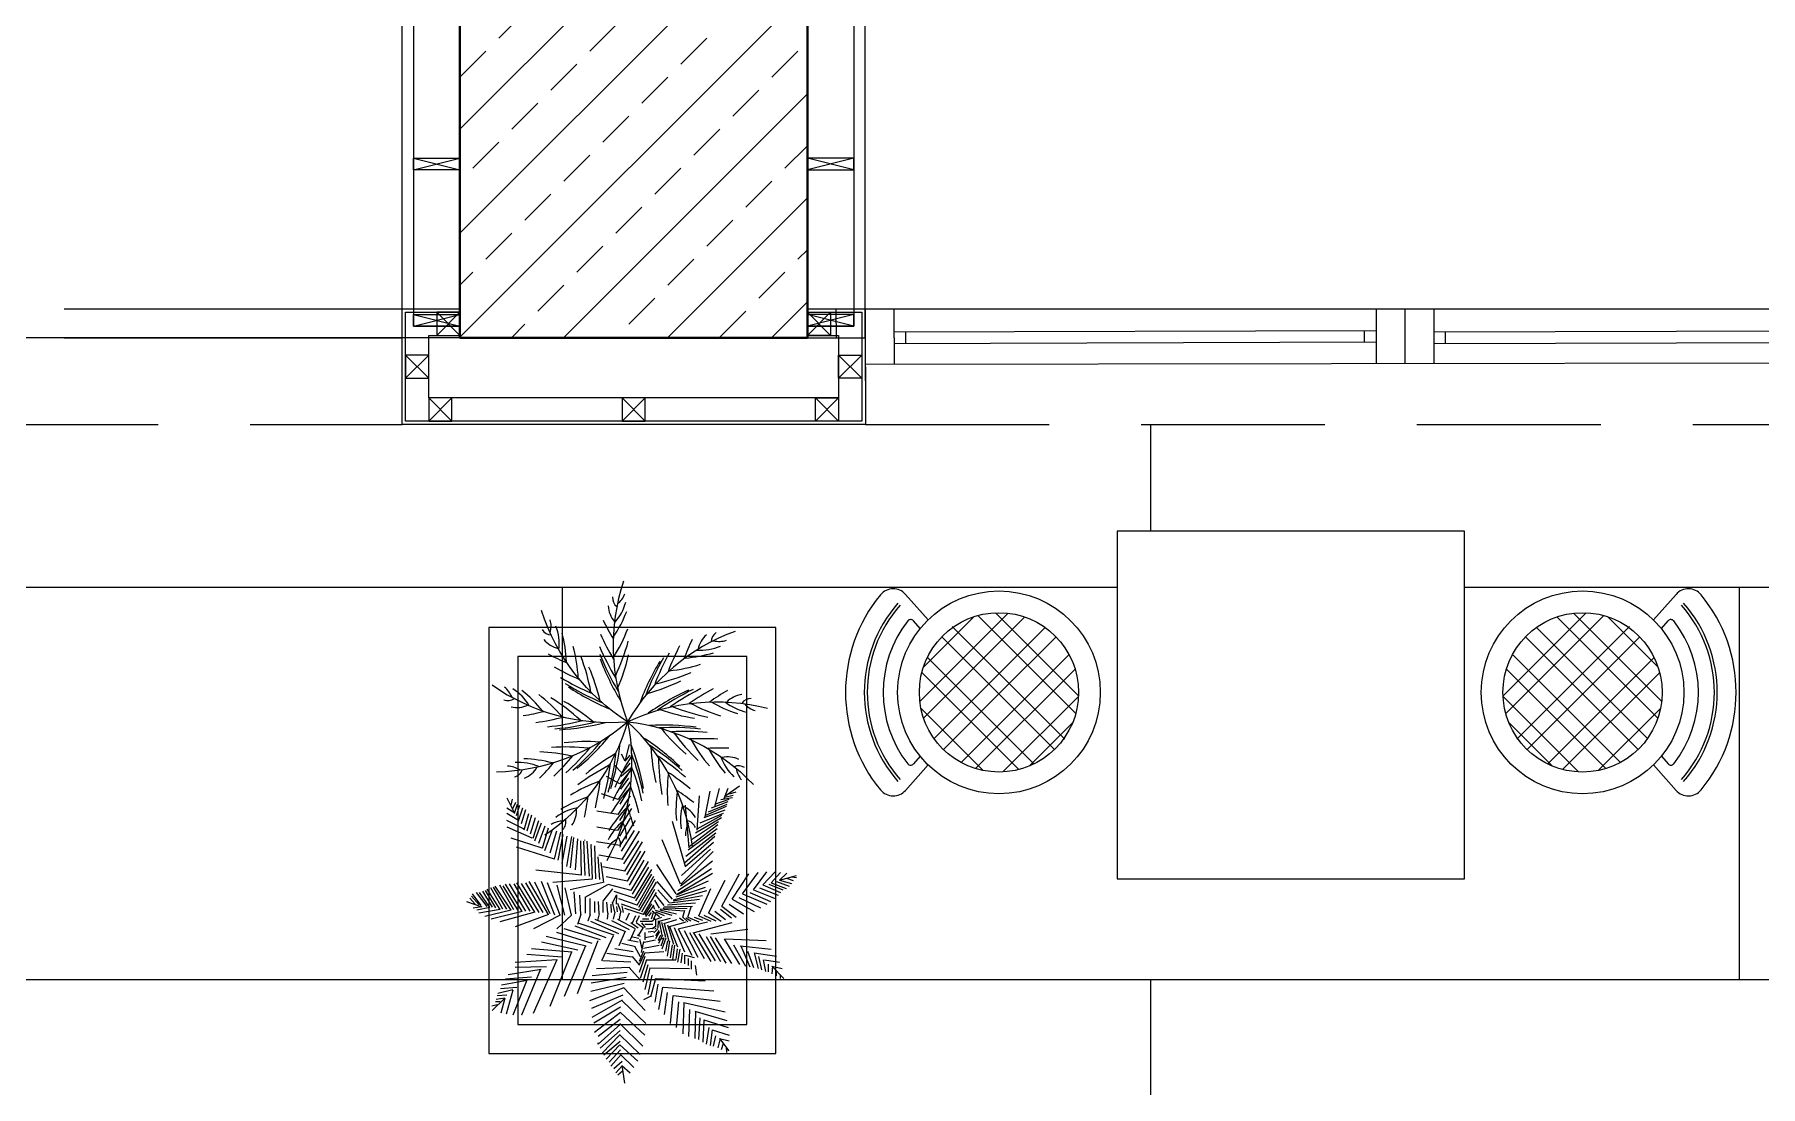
# Model space of a CAD drawing. Header units: millimetres. Extents: x 1650 to 6065, y 324 to 3836.
# Drawn here: x 2923.8 to 3221.9, y 1495.6 to 1677.2 of the extents above; entities that cross this region are included whole.
import ezdxf

# ---------------------------------------------------------------- set-up
doc = ezdxf.new("R2010")
doc.units = ezdxf.units.MM
doc.linetypes.add('HIDDEN2', pattern=[4.7625, 3.175, -1.5875])
for name, color, linetype, lineweight in [('00-cizim', 7, 'Continuous', 0), ('A-GLAZ', 4, 'Continuous', 5), ('A-WALL-FULL-3', 7, 'Continuous', 15), ('al-profil', 2, 'Continuous', 5), ('BAL-PERDE', 111, 'Continuous', 40), ('porselen kaplama', 181, 'Continuous', 5)]:
    doc.layers.add(name, color=color, linetype=linetype, lineweight=lineweight)
for name, color, linetype in [('A-370C-C', 30, 'Continuous'), ('DUV', 3, 'Continuous'), ('N_Mlz-Silikon', 7, 'Continuous'), ('PY', 104, 'Continuous'), ('TF1', 6, 'Continuous')]:
    doc.layers.add(name, color=color, linetype=linetype)
doc.layers.add('A-ANNO-PATT-1', color=7, linetype='Continuous', lineweight=5, true_color=0x737373)

# ---------------------------------------------------------------- blocks, each defined once
blk = doc.blocks.new('AGAC-P9')
at = {"layer": 'TF1', "color": 251, "true_color": 0x636466}
for points in [[(-9.9, 328.9, 0.175081), (0, 0), (0, 0, -0.175081), (-193.9, -265.9)], [(-35.1, 292.3, 0.264494), (-25.3, 269.6)], [(-24.1, 275.8, 0.131295), (-6.3, 299.7)], [(-317.6, 86.1, 0.175081), (0, 0), (0, 0, -0.175081), (-201.4, 260.2)], [(-45.6, 271.3, 0.170285), (-30.7, 234.7)], [(-33.6, 198.1, 0.055818), (-2.2, 258.1)], [(-31.1, 231.3, 0.120896), (-4.2, 280.2)], [(-200.2, 215.8, 0.264494), (-178.9, 203.2)], [(-181.6, 209, 0.131295), (-181.2, 238.8)], [(-161.1, 168.8, 0.120896), (-168.1, 224.2)], [(-143.6, 140.5, 0.055818), (-153.5, 207.5)], [(-63.9, 205.3, 0.028996), (-33, 146.7)], [(-57.4, 238, 0.021603), (-33.7, 194.7)], [(-33.2, 150.7, 0.050474), (0.4, 217.7)], [(251.9, 211.7, 0.175081), (0, 0), (0, 0, -0.175081), (327.5, 31.7)], [(184.6, 203.9, 0.170285), (165.2, 169.5)], [(207.6, 208.7, 0.264494), (195.9, 186.9)], [(-196.3, 192.6, 0.170285), (-162.8, 171.8)], [(-115.5, 102.4, 0.050474), (-127.6, 176.4)], [(-65.9, 176.1, 0.036491), (-27.9, 102)], [(-28.7, 106.8, 0.043465), (1.6, 188.4)], [(121.5, 177.4, 0.028996), (94.7, 116.8)], [(151.2, 192.5, 0.021603), (131.9, 147.1)], [(134.6, 149.1, 0.055818), (201.2, 161.7)], [(162.2, 167.7, 0.120896), (217.3, 177)], [(201.5, 189.8, 0.131295), (231.3, 190.7)], [(-186.3, 158.8, 0.021603), (-141.7, 137.7)], [(-172.4, 128.5, 0.028996), (-112.9, 99.3)], [(-86, 69.6, 0.043465), (-109.5, 153.4)], [(-64.5, 48.9, 0.045375), (-90.6, 128.1)], [(-65.4, 158.5, 0.042434), (-22.2, 71.8)], [(-64.5, 147.6, 0.047944), (-16.5, 49.3)], [(-23.4, 77.5, 0.045375), (2, 156.9)], [(75.9, 142.1, 0.047944), (28.5, 43.5)], [(83.8, 149.6, 0.042434), (42.6, 61.9)], [(97.3, 160.9, 0.036491), (62.7, 85.1)], [(97.7, 119.5, 0.050474), (171.1, 134.6)], [(-270.8, 57.2, 0.131295), (-288.6, 81.1)], [(-156.9, 103.7, 0.036491), (-82.6, 66.1)], [(-146.1, 89.7, 0.042434), (-60.2, 45.1)], [(-138.9, 81.5, 0.047944), (-42.4, 30.2)], [(46.3, 66.4, 0.045375), (124.4, 95.6)], [(66, 88.7, 0.043465), (148.8, 115.6)], [(-289.9, 51.4, 0.264494), (-265.3, 54.2)], [(-230.3, 37.5, 0.120896), (-269.3, 77.4)], [(-199.3, 25.5, 0.055818), (-247.6, 72.9)], [(-153.9, 12.1, 0.050474), (-208.2, 63.7)], [(-110.6, 3.6, 0.043465), (-179.8, 56.3)], [(-80.9, 0.1, 0.045375), (-149.5, 47.6)], [(143, 74.1, 0.047944), (48.1, 19.8)], [(153.8, 75.8, 0.042434), (70.2, 26.9)], [(171.4, 77.5, 0.036491), (99.9, 34.6)], [(200.6, 77.4, 0.028996), (144.2, 42.6)], [(148.2, 43.1, 0.050474), (217.3, 14)], [(233.6, 73, 0.021603), (192, 46.5)], [(195.4, 46.6, 0.055818), (257.4, 19.3)], [(228.7, 46.3, 0.120896), (279.3, 22.8)], [(267.6, 63.5, 0.170285), (232.1, 46.2)], [(289.3, 54.4, 0.264494), (267.3, 43.1)], [(273.6, 42.3, 0.131295), (298.6, 26.1)], [(-272.8, 35.2, 0.170285), (-233.5, 38.9)], [(-244.4, 14.3, 0.021603), (-196, 24.3)], [(-215, -1.5, 0.028996), (-150, 11.1)], [(-187.7, -11.9, 0.036491), (-105.7, 2.9)], [(75.8, 28.5, 0.045375), (156.7, 8.4)], [(104.7, 35.7, 0.043465), (188.1, 10.9)], [(-307.5, -117, 0.175081), (0, 0), (0, 0, -0.175081), (-48.7, -325.4)], [(-170.6, -16.5, 0.042434), (-75.2, -0.3)], [(-160, -18.8, 0.047944), (-52, -1.5)], [(-118.4, -109.2, 0.047944), (-41.2, -31.8)], [(151.9, -291.9, 0.175081), (0, 0), (0, 0, -0.175081), (294.5, -146.9)], [(122.2, -104.9, 0.047944), (36.3, -37.3)], [(160.5, -13, 0.047944), (51.3, -8.8)], [(170.6, -17.3, 0.042434), (73.8, -14.5)], [(79.3, -16.1, 0.045375), (137.2, -76)], [(186.4, -25.2, 0.036491), (103.1, -23.6)], [(107.7, -25.3, 0.043465), (165.3, -90.5)], [(211.1, -40.8, 0.028996), (144.9, -40.4)], [(-131.6, -80.7, 0.050474), (-205.9, -70.8)], [(-91.6, -62.1, 0.043465), (-178.6, -60.2)], [(-173, -127.6, 0.028996), (-127.9, -79.2)], [(-65.6, -47.5, 0.045375), (-148.9, -49.4)], [(-144.9, -119.9, 0.036491), (-87.2, -59.8)], [(-128.3, -113.7, 0.042434), (-60.6, -44.4)], [(-29.1, -75.5, 0.045375), (-97.9, -122.6)], [(-45.5, -165.3, 0.042434), (-26.6, -70.3)], [(-39.6, -156.1, 0.047944), (-17.2, -49.1)], [(9.2, -80.4, 0.045375), (-29.9, -154)], [(37.2, -156.7, 0.047944), (7.5, -51.5)], [(36.2, -167.6, 0.042434), (9, -74.6)], [(127.8, -114.3, 0.042434), (51.2, -55.1)], [(54.7, -59.6, 0.045375), (66.3, -142.2)], [(135.9, -130, 0.036491), (69.5, -79.7)], [(148.5, -42.1, 0.050474), (191.6, -103.4)], [(236.8, -62, 0.021603), (187.4, -62.4)], [(190.4, -64.1, 0.055818), (228.5, -120.2)], [(-252.7, -113, 0.131295), (-281.1, -104)], [(-264.7, -128.8, 0.264494), (-246.5, -112.1)], [(-208.4, -105, 0.120896), (-263.4, -95.6)], [(-176.2, -96.5, 0.055818), (-243.2, -86.6)], [(-241.4, -131.8, 0.170285), (-211.7, -105.8)], [(-206.1, -132.1, 0.021603), (-172.9, -95.5)], [(-42.9, -102, 0.043465), (-116.8, -147.9)], [(-56, -179.5, 0.036491), (-40.5, -97.7)], [(9.3, -110.2, 0.043465), (-35, -185.2)], [(33.6, -185, 0.036491), (9.4, -105.3)], [(72.3, -83.7, 0.043465), (80.5, -170.4)], [(146.8, -157.1, 0.028996), (93.5, -117.8)], [(218.4, -82, 0.120896), (248.8, -128.9)], [(260.5, -88.2, 0.170285), (221.3, -84)], [(274.1, -107.4, 0.264494), (249.5, -105.3)], [(254.3, -109.3, 0.131295), (267, -136.3)], [(-66.2, -139.4, 0.050474), (-133.9, -171.7)], [(-75.4, -201.3, 0.028996), (-64, -136.1)], [(5.9, -154.3, 0.050474), (-39.1, -214.2)], [(26.4, -213.4, 0.028996), (6.4, -150.3)], [(95.4, -121.3, 0.050474), (94.2, -196.3)], [(155.1, -189.4, 0.021603), (115, -160.7)], [(-117.3, -201.7, 0.120896), (-168.5, -223.9)], [(-95, -177, 0.055818), (-156.6, -205.2)], [(-100.7, -223.1, 0.021603), (-92.8, -174.4)], [(-2.2, -200.9, 0.055818), (-43.7, -254.4)], [(14.2, -244.4, 0.021603), (-1.4, -197.5)], [(116.3, -163.8, 0.055818), (114.2, -231.5)], [(128.5, -194.8, 0.120896), (125.6, -250.5)], [(159, -224.5, 0.170285), (129.6, -198)], [(-150.2, -232.5, 0.131295), (-178.9, -240.5)], [(-151.6, -252.4, 0.264494), (-145.4, -228.4)], [(-130.4, -242.2, 0.170285), (-119.7, -204.2)], [(-10.5, -233.1, 0.120896), (-45.7, -276.5)], [(-3.3, -275, 0.170285), (-11.5, -236.4)], [(141.5, -237.9, 0.131295), (135.9, -267.2)], [(158.7, -248, 0.264494), (139.9, -231.8)], [(-25.3, -275.7, 0.131295), (-47.1, -296)], [(-17.4, -293.9, 0.264494), (-23, -269.8)]]:
    blk.add_lwpolyline(points, format="xyb", dxfattribs=at)
blk = doc.blocks.new('A$C00EB066C')
at = {"layer": 'PY', "color": 252, "true_color": 0x939598}
for p, q in [((4.394, 8.908), (4.291, 9.097)), ((4.507, 9.368), (4.394, 8.935)), ((4.303, 8.583), (4.098, 8.799)), ((4.257, 8.285), (4.542, 8.637)), ((4.283, 8.491), (4.553, 8.72)), ((4.325, 8.583), (4.53, 8.854)), ((4.394, 8.908), (4.53, 9.07)), ((4.246, 8.285), (3.882, 8.488)), ((4.212, 7.851), (4.542, 8.339)), ((4.274, 8.137), (4.5, 8.435)), ((6.873, 7.648), (7.01, 8.149)), ((7.135, 7.879), (7.249, 8.163)), ((7.564, 8.214), (7.15, 7.93)), ((1.118, 7.892), (1.334, 7.472)), ((1.239, 7.69), (1.278, 7.852)), ((1.278, 7.578), (1.367, 7.777)), ((1.334, 7.472), (1.414, 7.716)), ((1.389, 7.405), (1.482, 7.69)), ((4.2, 7.851), (3.745, 8)), ((4.2, 7.432), (4.542, 7.946)), ((4.247, 7.262), (4.526, 7.721)), ((4.261, 7.721), (4.5, 8.118)), ((6.168, 6.511), (6.066, 7.689)), ((6.384, 6.998), (6.452, 7.946)), ((6.612, 7.364), (6.748, 8.082)), ((6.624, 7.418), (7.197, 7.664)), ((6.698, 7.51), (7.22, 7.721)), ((6.786, 7.616), (7.247, 7.796)), ((6.879, 7.721), (7.277, 7.854)), ((7.043, 7.845), (7.362, 7.901)), ((7.15, 7.911), (7.388, 7.968)), ((7.197, 7.664), (7.197, 7.664)), ((7.283, 8.007), (7.464, 8.063)), ((7.388, 7.968), (7.388, 7.968)), ((1.346, 7.472), (1.118, 7.608)), ((1.448, 7.269), (1.118, 7.459)), ((1.596, 7.025), (1.118, 7.269)), ((1.448, 7.256), (1.562, 7.621)), ((1.531, 7.187), (1.646, 7.566)), ((1.562, 7.621), (1.562, 7.621)), ((1.596, 7.012), (1.732, 7.459)), ((1.686, 6.976), (1.81, 7.423)), ((1.775, 6.902), (1.912, 7.349)), ((1.846, 6.782), (2.005, 7.269)), ((1.899, 6.703), (2.08, 7.206)), ((4.2, 7.432), (3.609, 7.527)), ((4.189, 6.985), (4.576, 7.594)), ((4.247, 6.834), (4.54, 7.33)), ((4.257, 6.579), (4.678, 7.269)), ((6.066, 5.996), (5.702, 7.242)), ((6.228, 6.741), (6.977, 7.237)), ((6.339, 6.921), (7.057, 7.349)), ((6.385, 7.039), (7.07, 7.418)), ((6.467, 7.206), (7.119, 7.473)), ((6.582, 7.349), (7.167, 7.56)), ((1.823, 6.782), (1.129, 7.08)), ((2.096, 6.497), (1.243, 6.782)), ((2.005, 6.635), (2.182, 7.119)), ((2.108, 6.497), (2.278, 7.066)), ((2.169, 6.436), (2.373, 6.989)), ((2.32, 6.368), (2.501, 6.976)), ((2.437, 6.199), (2.619, 6.944)), ((2.537, 6.17), (2.679, 6.883)), ((2.652, 6.083), (2.794, 6.834)), ((2.779, 5.996), (2.915, 6.822)), ((2.882, 5.959), (2.971, 6.796)), ((3.024, 5.903), (3.086, 6.759)), ((3.188, 5.753), (3.165, 6.701)), ((3.29, 5.741), (3.25, 6.691)), ((3.268, 6.728), (3.268, 6.714)), ((3.405, 5.723), (3.343, 6.691)), ((4.178, 6.985), (3.609, 7.08)), ((4.296, 6.418), (4.655, 6.989)), ((4.314, 6.186), (4.792, 6.971)), ((4.362, 6.064), (4.77, 6.703)), ((5.929, 5.509), (5.417, 6.728)), ((6.035, 6.091), (6.879, 6.83)), ((6.073, 6.275), (6.901, 6.921)), ((6.135, 6.455), (6.941, 7.045)), ((6.162, 6.546), (6.959, 7.152)), ((2.437, 6.199), (1.391, 6.524)), ((3.45, 6.606), (3.45, 6.592)), ((3.495, 5.658), (3.45, 6.606)), ((3.583, 5.654), (3.556, 6.561)), ((4.246, 6.579), (3.598, 6.673)), ((3.698, 5.636), (3.649, 6.263)), ((4.337, 6.186), (3.666, 6.308)), ((4.382, 5.861), (4.871, 6.673)), ((4.438, 5.76), (4.832, 6.418)), ((4.462, 5.59), (4.951, 6.416)), ((5.939, 5.503), (6.831, 6.413)), ((5.958, 5.741), (6.76, 6.474)), ((6.06, 5.99), (6.839, 6.666)), ((3.188, 5.753), (1.926, 5.888)), ((3.802, 5.55), (3.734, 6.105)), ((4.382, 5.861), (3.78, 5.983)), ((4.513, 5.475), (4.921, 6.17)), ((4.564, 5.333), (5.042, 6.132)), ((4.602, 5.226), (5.049, 5.977)), ((4.655, 5.116), (5.133, 5.915)), ((4.695, 5.046), (5.138, 5.779)), ((5.804, 5.238), (5.269, 6.051)), ((5.812, 5.219), (6.815, 5.806)), ((5.856, 5.332), (6.786, 5.94)), ((5.931, 5.456), (6.813, 6.151)), ((7.07, 4.896), (7.564, 5.787)), ((7.357, 5.086), (7.818, 5.787)), ((7.643, 5.238), (8.073, 5.825)), ((7.946, 5.351), (8.312, 5.844)), ((8.073, 5.825), (8.073, 5.825)), ((8.201, 5.484), (8.551, 5.844)), ((8.439, 5.541), (8.694, 5.825)), ((8.662, 5.617), (8.869, 5.806)), ((8.662, 5.617), (9.14, 5.749)), ((0.574, 4.885), (0.281, 5.276)), ((0.653, 4.858), (0.366, 5.276)), ((0.725, 4.866), (0.459, 5.313)), ((0.818, 4.848), (0.534, 5.332)), ((0.939, 4.802), (0.573, 5.37)), ((1.008, 4.81), (0.676, 5.4)), ((1.123, 4.81), (0.751, 5.419)), ((1.242, 4.783), (0.796, 5.446)), ((0.796, 5.446), (0.796, 5.446)), ((1.314, 4.792), (0.928, 5.475)), ((1.438, 4.779), (1.021, 5.456)), ((1.545, 4.745), (1.083, 5.503)), ((1.083, 5.503), (1.083, 5.484)), ((1.646, 4.761), (1.199, 5.512)), ((1.77, 4.761), (1.327, 5.512)), ((1.895, 4.726), (1.401, 5.541)), ((2.014, 4.724), (1.531, 5.524)), ((2.129, 4.724), (1.646, 5.543)), ((2.277, 4.669), (1.736, 5.579)), ((2.32, 4.686), (1.899, 5.561)), ((2.448, 4.649), (2.08, 5.58)), ((2.596, 4.65), (2.245, 5.541)), ((3.495, 5.644), (2.392, 5.55)), ((2.727, 4.649), (2.51, 5.475)), ((2.914, 4.65), (2.739, 5.408)), ((3.791, 5.55), (2.87, 5.346)), ((3.033, 4.686), (2.984, 5.295)), ((3.29, 5.143), (3.916, 5.495)), ((3.78, 5.021), (4.052, 5.374)), ((4.462, 5.59), (3.87, 5.712)), ((4.564, 5.333), (3.927, 5.495)), ((4.052, 5.374), (4.052, 5.374)), ((4.655, 5.116), (4.087, 5.306)), ((4.724, 4.927), (5.19, 5.726)), ((4.77, 4.866), (5.213, 5.654)), ((4.792, 4.778), (5.258, 5.563)), ((4.859, 4.742), (5.213, 5.369)), ((4.906, 4.669), (5.258, 5.279)), ((5.702, 5.089), (5.281, 5.577)), ((5.611, 4.994), (5.304, 5.346)), ((5.732, 5.067), (6.656, 5.332)), ((5.807, 5.152), (6.622, 5.419)), ((5.829, 5.208), (6.698, 5.599)), ((6.433, 4.631), (6.767, 5.389)), ((6.656, 5.332), (6.656, 5.332)), ((6.704, 4.707), (7.166, 5.617)), ((7.468, 5.731), (7.468, 5.731)), ((7.845, 5.276), (8.421, 5.021)), ((7.946, 5.351), (8.551, 5.105)), ((8.116, 5.4), (8.625, 5.201)), ((8.201, 5.484), (8.694, 5.276)), ((8.368, 5.506), (8.762, 5.344)), ((8.439, 5.541), (8.853, 5.389)), ((8.585, 5.58), (8.931, 5.45)), ((8.662, 5.617), (8.997, 5.522)), ((8.864, 5.667), (9.046, 5.611)), ((9.006, 5.704), (9.135, 5.686)), ((0, 5.029), (0.43, 4.877)), ((0.242, 4.953), (0.1, 5.115)), ((0.357, 4.935), (0.14, 5.17)), ((0.414, 4.915), (0.175, 5.238)), ((0.43, 4.877), (0.191, 4.84)), ((0.653, 4.858), (0.287, 4.783)), ((0.939, 4.802), (0.35, 4.707)), ((1.242, 4.783), (0.51, 4.612)), ((3.169, 4.669), (3.137, 5.2)), ((3.299, 4.705), (3.299, 5.133)), ((3.424, 4.669), (3.424, 5.105)), ((3.556, 4.724), (3.556, 5.028)), ((3.678, 4.688), (3.662, 5.029)), ((3.786, 4.724), (3.786, 5.009)), ((3.917, 4.707), (3.885, 5.01)), ((4.017, 4.724), (4.004, 4.953)), ((4.041, 4.981), (4.155, 5.211)), ((4.108, 4.726), (4.045, 5.01)), ((4.155, 5.211), (4.143, 4.954)), ((4.181, 4.742), (4.167, 4.885)), ((4.283, 4.726), (4.188, 4.972)), ((4.724, 4.927), (4.223, 5.103)), ((4.792, 4.778), (4.291, 4.954)), ((4.345, 4.724), (4.309, 4.904)), ((4.906, 4.669), (4.382, 4.832)), ((4.947, 4.655), (5.138, 4.959)), ((4.968, 4.612), (5.191, 4.913)), ((5.213, 4.805), (5.167, 4.927)), ((5.191, 4.913), (5.191, 4.913)), ((5.349, 4.845), (5.213, 5.062)), ((5.223, 4.783), (5.685, 4.65)), ((5.474, 4.913), (5.247, 5.197)), ((5.359, 4.792), (5.82, 4.686)), ((5.366, 4.821), (6.019, 4.764)), ((5.448, 4.848), (6.113, 4.829)), ((5.462, 4.877), (6.258, 4.896)), ((5.563, 4.935), (6.339, 4.99)), ((5.621, 4.991), (6.449, 5.086)), ((5.727, 5.046), (6.534, 5.189)), ((5.987, 4.591), (6.051, 4.784)), ((6.131, 4.593), (6.226, 4.877)), ((7.03, 4.81), (7.336, 4.575)), ((7.07, 4.896), (7.468, 4.593)), ((7.274, 4.953), (7.668, 4.686)), ((7.357, 5.086), (7.962, 4.745)), ((7.54, 5.133), (8.138, 4.848)), ((7.643, 5.238), (8.312, 4.953)), ((1.545, 4.745), (0.685, 4.536)), ((1.895, 4.726), (0.924, 4.46)), ((2.277, 4.669), (1.353, 4.328)), ((2.596, 4.65), (1.863, 4.271)), ((2.914, 4.65), (2.5, 4.271)), ((3.866, 4.022), (3.011, 4.345)), ((3.169, 4.669), (3.073, 4.385)), ((4.092, 4.095), (3.121, 4.417)), ((3.424, 4.669), (3.36, 4.479)), ((3.36, 4.479), (3.36, 4.479)), ((4.221, 4.128), (3.445, 4.469)), ((4.411, 4.19), (3.567, 4.531)), ((3.678, 4.688), (3.631, 4.498)), ((3.631, 4.498), (3.631, 4.498)), ((3.917, 4.707), (3.901, 4.536)), ((4.513, 4.239), (4.03, 4.488)), ((4.108, 4.726), (4.06, 4.536)), ((4.681, 4.265), (4.188, 4.531)), ((4.267, 4.726), (4.22, 4.517)), ((4.506, 4.707), (4.411, 4.498)), ((4.757, 4.289), (4.553, 4.432)), ((4.681, 4.631), (4.586, 4.422)), ((4.904, 4.284), (4.697, 4.436)), ((4.713, 4.462), (4.793, 4.634)), ((4.809, 4.483), (5.127, 4.483)), ((4.961, 4.308), (4.859, 4.432)), ((4.873, 4.548), (5.048, 4.548)), ((4.936, 4.397), (5.159, 4.397)), ((5.049, 4.618), (5.125, 4.724)), ((5.127, 4.548), (5.175, 4.719)), ((5.223, 4.548), (5.127, 4.462)), ((5.143, 4.764), (5.35, 4.612)), ((5.239, 4.333), (5.143, 4.268)), ((5.191, 4.548), (5.255, 4.698)), ((5.223, 4.526), (5.414, 4.591)), ((5.231, 4.742), (5.475, 4.637)), ((5.239, 4.526), (5.239, 4.311)), ((5.311, 4.488), (5.297, 4.289)), ((5.334, 4.483), (5.653, 4.569)), ((5.334, 4.483), (5.414, 4.096)), ((5.399, 4.45), (5.515, 4.041)), ((5.462, 4.419), (5.828, 4.526)), ((5.478, 4.419), (5.605, 3.925)), ((5.563, 4.382), (5.732, 3.848)), ((5.621, 4.333), (6.083, 4.462)), ((5.621, 4.333), (5.844, 3.774)), ((5.754, 4.308), (6.037, 3.631)), ((5.86, 4.268), (6.672, 4.462)), ((5.896, 4.575), (6.011, 4.488)), ((5.987, 4.591), (6.131, 4.462)), ((6.073, 4.575), (6.215, 4.488)), ((6.131, 4.593), (6.433, 4.46)), ((6.274, 4.161), (7.357, 4.44)), ((6.303, 4.593), (6.534, 4.506)), ((6.433, 4.631), (6.767, 4.479)), ((6.569, 4.649), (6.901, 4.488)), ((6.72, 4.707), (7.054, 4.479)), ((6.879, 4.755), (7.172, 4.525)), ((3.086, 3.681), (2.08, 3.898)), ((3.312, 3.791), (2.213, 4.057)), ((3.481, 3.861), (2.501, 4.165)), ((3.71, 3.962), (2.707, 4.265)), ((3.072, 2.477), (3.652, 3.942)), ((4.06, 4.075), (3.742, 3.387)), ((4.395, 4.204), (4.22, 3.796)), ((4.681, 3.773), (4.299, 3.867)), ((4.752, 3.898), (4.473, 3.954)), ((4.666, 4.247), (4.522, 3.946)), ((4.777, 4), (4.602, 4.038)), ((4.819, 4.059), (4.739, 4.097)), ((4.888, 4.29), (4.745, 4.075)), ((4.793, 3.981), (4.857, 3.735)), ((4.907, 3.917), (4.841, 3.613)), ((4.92, 3.903), (5.239, 3.968)), ((4.936, 4.171), (4.936, 3.962)), ((4.952, 4.032), (5.191, 4.075)), ((4.968, 4.268), (5.175, 4.29)), ((5.032, 4.182), (5.175, 4.204)), ((5.302, 4.268), (5.191, 4.161)), ((5.244, 4.277), (5.209, 4.258)), ((5.324, 4.221), (5.231, 4.078)), ((5.35, 4.182), (5.239, 3.989)), ((5.373, 4.097), (5.311, 3.954)), ((5.311, 3.954), (5.461, 4.022)), ((5.43, 4.096), (5.318, 3.86)), ((5.461, 4.022), (5.386, 3.793)), ((5.525, 4.01), (5.414, 3.71)), ((5.563, 3.935), (5.515, 3.65)), ((5.621, 3.925), (5.557, 3.516)), ((5.692, 3.83), (5.639, 3.47)), ((5.86, 4.268), (6.242, 3.538)), ((6.024, 4.221), (6.405, 3.489)), ((6.175, 4.165), (6.582, 3.451)), ((6.29, 4.161), (6.767, 3.366)), ((6.432, 4.134), (6.888, 3.383)), ((6.636, 4.059), (7.03, 3.364)), ((6.752, 4.053), (7.181, 3.323)), ((6.765, 4.128), (7.794, 4.263)), ((6.888, 4.022), (7.336, 3.309)), ((7.134, 3.989), (7.564, 3.28)), ((7.15, 3.989), (8.296, 3.946)), ((7.389, 3.83), (7.73, 3.24)), ((2.516, 3.412), (1.353, 3.336)), ((2.652, 3.489), (1.673, 3.557)), ((2.93, 3.621), (1.799, 3.716)), ((2.5, 3.409), (1.847, 1.926)), ((2.914, 3.624), (2.309, 2.12)), ((3.296, 3.796), (2.707, 2.399)), ((4.549, 3.346), (3.773, 3.383)), ((4.586, 3.488), (3.885, 3.583)), ((4.615, 3.631), (4.105, 3.718)), ((4.22, 3.796), (4.22, 3.796)), ((4.22, 3.796), (4.22, 3.796)), ((4.586, 3.507), (4.777, 3.28)), ((4.666, 3.773), (4.809, 3.507)), ((4.936, 3.602), (4.777, 3.259)), ((4.907, 3.65), (4.779, 3.364)), ((4.943, 3.507), (4.779, 3.06)), ((4.984, 3.409), (4.809, 2.893)), ((4.904, 3.731), (5.334, 3.817)), ((4.936, 3.602), (5.462, 3.645)), ((4.984, 3.409), (5.796, 3.409)), ((5.764, 3.817), (5.701, 3.409)), ((5.834, 3.718), (5.794, 3.42)), ((5.908, 3.71), (5.844, 3.344)), ((5.971, 3.594), (5.935, 3.327)), ((6.035, 3.538), (6.035, 3.301)), ((6.067, 3.538), (6.306, 3.473)), ((6.139, 3.451), (6.139, 3.259)), ((6.226, 3.387), (6.226, 3.151)), ((7.58, 3.796), (8.439, 3.71)), ((7.595, 3.796), (7.85, 3.216)), ((7.783, 3.65), (7.947, 3.203)), ((7.962, 3.602), (8.073, 3.173)), ((7.962, 3.602), (8.583, 3.516)), ((8.089, 3.507), (8.164, 3.135)), ((8.216, 3.409), (8.28, 3.087)), ((8.248, 3.409), (8.662, 3.344)), ((1.801, 2.936), (1.088, 2.88)), ((2.07, 3.147), (1.162, 2.995)), ((2.222, 3.222), (1.354, 3.203)), ((2.054, 3.151), (1.529, 1.883)), ((4.427, 2.919), (3.455, 2.768)), ((4.447, 3.06), (3.481, 2.967)), ((4.522, 3.204), (3.599, 3.166)), ((4.506, 3.204), (4.809, 2.863)), ((5.023, 3.271), (4.881, 2.793)), ((5.08, 3.194), (4.936, 2.592)), ((5.138, 2.986), (5.023, 2.452)), ((5.08, 3.194), (6.178, 3.173)), ((5.239, 2.893), (5.095, 2.378)), ((5.255, 2.893), (6.608, 2.829)), ((6.33, 3.259), (6.365, 2.992)), ((8.355, 3.29), (8.355, 3.079)), ((8.455, 3.237), (8.742, 3.173)), ((8.455, 3.237), (8.79, 2.893)), ((8.471, 3.237), (8.455, 3.022)), ((8.572, 3.098), (8.572, 2.973)), ((8.687, 3.004), (8.687, 2.899)), ((1.123, 2.433), (0.857, 2.415)), ((1.29, 2.578), (0.876, 2.483)), ((1.394, 2.651), (0.946, 2.613)), ((1.688, 2.844), (0.971, 2.711)), ((1.29, 2.571), (1.099, 1.905)), ((1.672, 2.85), (1.29, 1.883)), ((4.363, 2.635), (3.408, 2.275)), ((4.371, 2.756), (3.441, 2.539)), ((4.331, 2.433), (3.467, 2.061)), ((4.363, 2.635), (4.952, 2.009)), ((5.085, 2.396), (4.907, 2.309)), ((5.302, 2.738), (5.213, 2.241)), ((5.43, 2.657), (5.318, 2.034)), ((5.446, 2.657), (6.847, 2.55)), ((5.554, 2.508), (5.479, 1.9)), ((5.717, 2.421), (5.637, 1.647)), ((5.732, 2.421), (7.022, 2.27)), ((6.847, 2.55), (6.847, 2.55)), ((0.857, 2.167), (0.702, 2.129)), ((1.067, 2.351), (0.717, 2.009)), ((0.933, 2.253), (0.804, 2.253)), ((1.067, 2.351), (0.828, 2.313)), ((1.067, 2.351), (0.955, 1.934)), ((4.315, 2.294), (3.471, 1.82)), ((4.269, 2.098), (3.529, 1.664)), ((4.267, 1.953), (3.551, 1.403)), ((4.267, 1.953), (4.936, 1.327)), ((4.315, 2.275), (4.968, 1.649)), ((5.873, 2.253), (5.811, 1.54)), ((6.019, 2.227), (5.987, 1.368)), ((6.019, 2.227), (7.166, 1.969)), ((6.179, 2.042), (6.144, 1.291)), ((6.338, 1.991), (6.322, 1.239)), ((6.322, 1.991), (7.213, 1.733)), ((1.529, 1.883), (1.529, 1.883)), ((4.256, 1.757), (3.645, 1.291)), ((4.267, 1.63), (3.646, 1.081)), ((4.256, 1.453), (3.707, 0.969)), ((4.252, 1.649), (4.888, 1.024)), ((6.463, 1.807), (6.423, 1.205)), ((6.576, 1.755), (6.545, 1.131)), ((6.576, 1.755), (7.245, 1.54)), ((6.715, 1.54), (6.64, 1.08)), ((6.799, 1.475), (6.752, 1.046)), ((6.799, 1.475), (7.277, 1.325)), ((3.646, 1.081), (3.646, 1.118)), ((4.236, 1.327), (3.758, 0.834)), ((4.256, 1.149), (3.809, 0.776)), ((4.252, 1.062), (3.869, 0.664)), ((4.236, 1.346), (4.809, 0.796)), ((4.252, 1.062), (4.745, 0.607)), ((4.952, 1.196), (4.952, 1.196)), ((6.897, 1.31), (6.831, 1.025)), ((7.022, 1.239), (6.959, 0.981)), ((7.006, 1.239), (7.277, 1.174)), ((7.006, 1.239), (7.261, 0.895)), ((7.11, 1.093), (7.048, 0.919)), ((7.189, 1.006), (7.203, 0.845)), ((4.269, 0.919), (3.95, 0.578)), ((4.283, 0.796), (3.997, 0.474)), ((4.309, 0.596), (4.079, 0.398)), ((4.267, 0.796), (4.634, 0.436)), ((4.299, 0.493), (4.538, 0.284)), ((4.299, 0.493), (4.379, 0)), ((3.997, 0.474), (3.997, 0.474)), ((4.299, 0.474), (4.14, 0.284)), ((4.318, 0.33), (4.194, 0.224))]:
    blk.add_line(p, q, dxfattribs=at)

msp = doc.modelspace()

# ---------------------------------------------------------------- hatches: boundary and pattern name
at = {"layer": 'A-ANNO-PATT-1'}
h = msp.add_hatch(dxfattribs=at)
h.set_pattern_fill('ANSI33', color=256, scale=2, style=0)
h.set_pattern_definition([(45, (-71799.261, 82599.877), (-8.9802561, 8.9802561), []), (45, (-71790.281, 82599.877), (-8.9802561, 8.9802561), [6.35, -3.175])])
h.paths.add_polyline_path([(3057.312, 1624.83), (3057.312, 1684.83), (2997.312, 1684.83), (2997.312, 1624.83)], flags=0)
at = {"layer": 'N_Mlz-Silikon', "true_color": 0x636466, "transparency": 33554636}
h = msp.add_hatch(dxfattribs=at)
h.set_pattern_fill('AR-BRSTD', color=251)
h.set_pattern_definition([(0, (-310319.42, 26713.956), (0, 67.7418), []), (90, (-310319.42, 26713.96), (-101.6, 67.7418), [67.7418, -67.7418])])
h.paths.add_polyline_path([(2937.315, 1082.843), (2937.315, 1126.843), (3117.315, 1126.843), (3117.315, 1082.843), (3477.315, 1082.843), (3477.315, 1126.843), (3657.315, 1126.843), (3657.315, 1082.843), (4017.315, 1082.843), (4017.315, 1126.843), (4197.315, 1126.843), (4197.315, 1082.843), (4439.712, 1082.843), (4439.712, 1609.843), (4147.315, 1609.843), (4067.315, 1609.843), (3743.939, 1609.843, -0.3259276), (3634.312, 1513.224), (3634.312, 1512.919), (3630.312, 1512.919), (3630.312, 1609.843), (3067.315, 1609.843), (2987.315, 1609.843), (2484.846, 1609.843), (2484.846, 1082.843)])
h.paths.add_polyline_path([(2937.315, 1082.843), (2484.846, 1082.843), (2484.846, 678.475), (3579.274, 561.438), (4439.712, 494.539), (4439.712, 1082.843), (4197.315, 1082.843), (4197.315, 1082.843), (4017.315, 1082.843), (3657.315, 1082.843), (3657.315, 1082.843), (3477.315, 1082.843), (3117.315, 1082.843), (3117.315, 1082.843)])
h.paths.add_polyline_path([(3110.785, 1451.353), (3110.785, 1391.353), (3170.785, 1391.353), (3170.785, 1451.353)], flags=16)
h.paths.add_polyline_path([(3257.837, 856.198, 0.3320075), (3290.03, 899.338, 1), (3200.03, 899.338, 0.3257087), (3231.247, 856.501, -0.4603838)], flags=16)
h.paths.add_polyline_path([(3110.785, 1531.436), (3170.785, 1531.436), (3170.785, 1591.436), (3110.785, 1591.436)], flags=16)

# ---------------------------------------------------------------- linework, layer by layer
at = {"layer": '00-cizim', "color": 251, "lineweight": 0, "true_color": 0x636466}
for p, q in [((2987.315, 1624.83, 0), (2484.846, 1624.83, 0)), ((2987.315, 1609.843, 0), (2987.315, 1624.83, 0)), ((3067.295, 1624.83, 0), (3067.315, 1609.843, 0)), ((3067.315, 1609.843, 0), (2987.315, 1609.843, 0))]:
    msp.add_line(p, q, dxfattribs=at)
at = {"layer": 'A-370C-C', "ltscale": 50}
for p, q in [((3078.143, 1576.13, 0), (3074.257, 1580.547, 0)), ((3203.426, 1576.13, 0), (3207.313, 1580.547, 0)), ((3091.957, 1577.29, 0), (3076.73, 1562.064, 0)), ((3086.035, 1576.671, 0), (3077.349, 1567.986, 0)), ((3103.643, 1559.96, 0), (3086.722, 1576.881, 0)), ((3104.128, 1563.011, 0), (3089.773, 1577.366, 0)), ((3177.442, 1563.011, 0), (3191.797, 1577.366, 0)), ((3177.927, 1559.96, 0), (3194.848, 1576.881, 0)), ((3189.613, 1577.29, 0), (3204.84, 1562.064, 0)), ((3195.535, 1576.671, 0), (3204.221, 1567.986, 0)), ((3076.789, 1574.641, 0), (3075.613, 1575.978, 0)), ((3094.842, 1576.639, 0), (3077.381, 1559.179, 0)), ((3098.349, 1574.843, 0), (3079.177, 1555.672, 0)), ((3082.297, 1574.979, 0), (3101.741, 1555.535, 0)), ((3199.273, 1574.979, 0), (3179.829, 1555.535, 0)), ((3183.221, 1574.843, 0), (3202.392, 1555.672, 0)), ((3186.728, 1576.639, 0), (3204.189, 1559.179, 0)), ((3204.781, 1574.641, 0), (3205.957, 1575.978, 0)), ((3080.53, 1573.212, 0), (3099.973, 1553.768, 0)), ((3100.253, 1573.212, 0), (3090.391, 1563.35, 0)), ((3181.317, 1573.212, 0), (3191.179, 1563.35, 0)), ((3201.04, 1573.212, 0), (3181.597, 1553.768, 0)), ((3096.422, 1551.272, 0), (3078.034, 1569.66, 0)), ((3102.496, 1570.151, 0), (3083.869, 1551.524, 0)), ((3179.074, 1570.151, 0), (3197.701, 1551.524, 0)), ((3185.148, 1551.272, 0), (3203.536, 1569.66, 0)), ((3093.84, 1550.319, 0), (3077.081, 1567.078, 0)), ((3103.538, 1567.658, 0), (3086.363, 1550.482, 0)), ((3178.032, 1567.658, 0), (3195.207, 1550.482, 0)), ((3187.73, 1550.319, 0), (3204.489, 1567.078, 0)), ((3090.391, 1563.35, 0), (3080.809, 1553.768, 0)), ((3104.124, 1562.94, 0), (3091.08, 1549.896, 0)), ((3177.446, 1562.94, 0), (3190.49, 1549.896, 0)), ((3191.179, 1563.35, 0), (3200.761, 1553.768, 0)), ((3087.681, 1550.149, 0), (3076.911, 1560.92, 0)), ((3193.888, 1550.149, 0), (3204.659, 1560.92, 0)), ((3095.639, 1550.92, 0), (3103.1, 1558.381, 0)), ((3185.93, 1550.92, 0), (3178.469, 1558.381, 0)), ((3078.143, 1551.129, 0), (3074.257, 1546.712, 0)), ((3076.789, 1552.618, 0), (3075.613, 1551.28, 0)), ((3203.426, 1551.129, 0), (3207.313, 1546.712, 0)), ((3204.781, 1552.618, 0), (3205.957, 1551.28, 0))]:
    msp.add_line(p, q, dxfattribs=at)
at = {"layer": 'A-370C-C', "ltscale": 50, "elevation": 0}
for points in [[(3110.785, 1591.436), (3110.785, 1531.436), (3170.785, 1531.436), (3170.785, 1591.436)], [(3002.315, 1501.313), (3051.842, 1501.313), (3051.842, 1574.828), (3002.315, 1574.828)], [(3007.315, 1506.313), (3046.842, 1506.313), (3046.842, 1569.828), (3007.315, 1569.828)]]:
    msp.add_lwpolyline(points, close=True, dxfattribs=at)
at = {"layer": 'A-370C-C', "ltscale": 50}
for centre, radius in [((3090.391, 1563.629, 0), 17.5), ((3191.179, 1563.629, 0), 17.5), ((3090.391, 1563.629, 0), 13.75), ((3191.179, 1563.629, 0), 13.75)]:
    msp.add_circle(centre, radius, dxfattribs=at)
for centre, radius, start, end in [((3090.391, 1563.629, 0), 26.501, 140.5257, 219.4743), ((3072.126, 1578.672, 0), 2.838, 41.34119, 140.5257), ((3209.444, 1578.672, 0), 2.838, 39.4743, 138.65881), ((3191.179, 1563.629, 0), 26.501, 320.5257, 39.4743), ((3090.391, 1563.629, 0), 23.25, 138.60202, 221.39798), ((3090.391, 1563.629, 0), 22.75, 138.60202, 221.39798), ((3191.179, 1563.629, 0), 22.75, 318.60202, 41.39798), ((3191.179, 1563.629, 0), 23.25, 318.60202, 41.39798), ((3090.391, 1563.629, 0), 20, 141.97356, 218.02644), ((3075.136, 1575.559, 0), 0.635, 41.34119, 141.97356), ((3206.434, 1575.559, 0), 0.635, 38.02644, 138.65881), ((3191.179, 1563.629, 0), 20, 321.97356, 38.02644), ((3075.136, 1551.7, 0), 0.635, 218.02644, 318.65881), ((3206.434, 1551.7, 0), 0.635, 221.34119, 321.97356), ((3072.126, 1548.587, 0), 2.838, 219.4743, 318.65881), ((3209.444, 1548.587, 0), 2.838, 221.34119, 320.5257)]:
    msp.add_arc(centre, radius, start, end, dxfattribs=at)
at = {"layer": 'A-GLAZ'}
for p, q in [((2928.964, 1629.83, 0), (2987.315, 1629.83, 0)), ((2928.964, 1624.83, 0), (2987.315, 1624.83, 0))]:
    msp.add_line(p, q, dxfattribs=at)
at = {"layer": 'A-WALL-FULL-3', "ltscale": 5, "elevation": 0}
for points in [[(2997.312, 1624.83), (2987.312, 1624.83), (2987.312, 1684.83), (2997.312, 1684.83), (2997.312, 1682.83), (2989.312, 1682.83), (2989.312, 1626.83), (2997.312, 1626.83), (2997.312, 1624.83)], [(3057.312, 1624.83), (3067.312, 1624.83), (3067.312, 1684.83), (3057.312, 1684.83), (3057.312, 1682.83), (3065.312, 1682.83), (3065.312, 1626.83), (3057.312, 1626.83), (3057.312, 1624.83)], [(2989.312, 1653.83), (2997.312, 1655.83)], [(2989.312, 1655.83), (2997.312, 1653.83)], [(3065.312, 1653.83), (3057.312, 1655.83)], [(3065.312, 1655.83), (3057.312, 1653.83)], [(2989.312, 1626.83), (2997.312, 1628.83)], [(2989.312, 1628.83), (2997.312, 1626.83)], [(3065.312, 1626.83), (3057.312, 1628.83)], [(3065.312, 1628.83), (3057.312, 1626.83)]]:
    msp.add_lwpolyline(points, dxfattribs=at)
for points in [[(2989.312, 1655.83), (2997.312, 1655.83), (2997.312, 1653.83), (2989.312, 1653.83)], [(3065.312, 1655.83), (3057.312, 1655.83), (3057.312, 1653.83), (3065.312, 1653.83)], [(2989.312, 1628.83), (2997.312, 1628.83), (2997.312, 1626.83), (2989.312, 1626.83)], [(3065.312, 1628.83), (3057.312, 1628.83), (3057.312, 1626.83), (3065.312, 1626.83)]]:
    msp.add_lwpolyline(points, close=True, dxfattribs=at)
at = {"layer": 'al-profil', "ltscale": 5, "elevation": 0}
for points in [[(2997.309, 1629.243), (2993.309, 1629.243), (2993.309, 1625.243), (2997.309, 1625.243)], [(3057.315, 1629.243), (3061.315, 1629.243), (3061.315, 1625.243), (3057.315, 1625.243)], [(2991.929, 1621.843), (2987.929, 1621.843), (2987.929, 1617.843), (2991.929, 1617.843)], [(3062.704, 1621.843), (3066.704, 1621.843), (3066.704, 1617.843), (3062.704, 1617.843)], [(2995.915, 1614.443), (2991.915, 1614.443), (2991.915, 1610.443), (2995.915, 1610.443)], [(3029.312, 1614.443), (3025.312, 1614.443), (3025.312, 1610.443), (3029.312, 1610.443)], [(3058.709, 1614.443), (3062.709, 1614.443), (3062.709, 1610.443), (3058.709, 1610.443)]]:
    msp.add_lwpolyline(points, close=True, dxfattribs=at)
for points in [[(2993.309, 1629.243), (2997.309, 1625.243)], [(2997.309, 1629.243), (2993.309, 1625.243)], [(3061.315, 1629.243), (3057.315, 1625.243)], [(3057.315, 1629.243), (3061.315, 1625.243)], [(3057.315, 1625.243), (3062.699, 1625.243), (3062.709, 1614.443), (2991.915, 1614.443), (2991.915, 1625.243), (2997.315, 1625.243)], [(2987.929, 1621.843), (2991.929, 1617.843)], [(2991.929, 1621.843), (2987.929, 1617.843)], [(3066.704, 1621.843), (3062.704, 1617.843)], [(3062.704, 1621.843), (3066.704, 1617.843)], [(2991.915, 1614.443), (2995.915, 1610.443)], [(2995.915, 1614.443), (2991.915, 1610.443)], [(3025.312, 1614.443), (3029.312, 1610.443)], [(3029.312, 1614.443), (3025.312, 1610.443)], [(3062.709, 1614.443), (3058.709, 1610.443)], [(3058.709, 1614.443), (3062.709, 1610.443)]]:
    msp.add_lwpolyline(points, dxfattribs=at)
at = {"layer": 'BAL-PERDE', "elevation": 0}
msp.add_lwpolyline([(3057.312, 1624.83), (3057.312, 1684.83), (2997.312, 1684.83), (2997.312, 1624.83)], close=True, dxfattribs=at)
at = {"layer": 'porselen kaplama'}
for p, q in [((3062.312, 1624.814, 0), (3062.295, 1629.827, 0)), ((3067.312, 1624.83, 0), (3067.295, 1629.843, 0)), ((3067.295, 1629.83, 0), (3533.312, 1629.83, 0)), ((3072.312, 1624.847, 0), (3072.295, 1629.86, 0)), ((3074.295, 1629.83, 0), (3074.295, 1629.867, 0)), ((3155.499, 1629.83, 0), (3155.499, 1620.385, 0)), ((3160.499, 1629.83, 0), (3160.499, 1620.385, 0)), ((3165.499, 1629.83, 0), (3165.499, 1620.385, 0)), ((3072.31, 1625.847, 0), (3155.496, 1626.108, 0)), ((3072.312, 1624.847, 0), (3072.318, 1620.239, 0)), ((3074.315, 1623.852, 0), (3074.309, 1625.852, 0)), ((3153.5, 1624.103, 0), (3153.497, 1626.103, 0)), ((3165.513, 1625.847, 0), (3248.7, 1626.096, 0)), ((3167.518, 1623.852, 0), (3167.512, 1625.852, 0)), ((3072.314, 1623.847, 0), (3155.501, 1624.108, 0)), ((3165.518, 1623.847, 0), (3248.705, 1624.096, 0)), ((3533.312, 1620.83, 0), (3067.301, 1620.232, 0))]:
    msp.add_line(p, q, dxfattribs=at)
at = {"layer": 'porselen kaplama', "ltscale": 10, "elevation": 0}
for points in [[(3057.315, 1629.843), (3067.295, 1629.843), (3067.315, 1609.843), (2987.315, 1609.843), (2987.315, 1629.843), (2997.315, 1629.843)], [(3057.315, 1629.243), (3066.696, 1629.243), (3066.713, 1610.443), (2987.915, 1610.443), (2987.915, 1629.243), (2997.315, 1629.243)]]:
    msp.add_lwpolyline(points, dxfattribs=at)
at = {"layer": 'porselen kaplama', "linetype": 'HIDDEN2', "ltscale": 10, "elevation": 0}
for points in [[(2484.846, 1609.843), (2987.315, 1609.843)], [(3067.315, 1609.843), (4067.315, 1609.843)]]:
    msp.add_lwpolyline(points, dxfattribs=at)

# ---------------------------------------------------------------- block references
at = {"xscale": 6.240000000000001, "yscale": 6.240000000000001, "zscale": 6.240000000000001}
msp.add_blockref('A$C00EB066C', (2998.414, 1496.167, 0), dxfattribs=at)
at = {"layer": 'DUV', "xscale": 0.07370999999940978, "yscale": 0.07370999999940978, "zscale": 0.07370999999940978}
msp.add_blockref('AGAC-P9', (3026.267, 1558.556, 0), dxfattribs=at)

doc.saveas('drawing.dxf')
